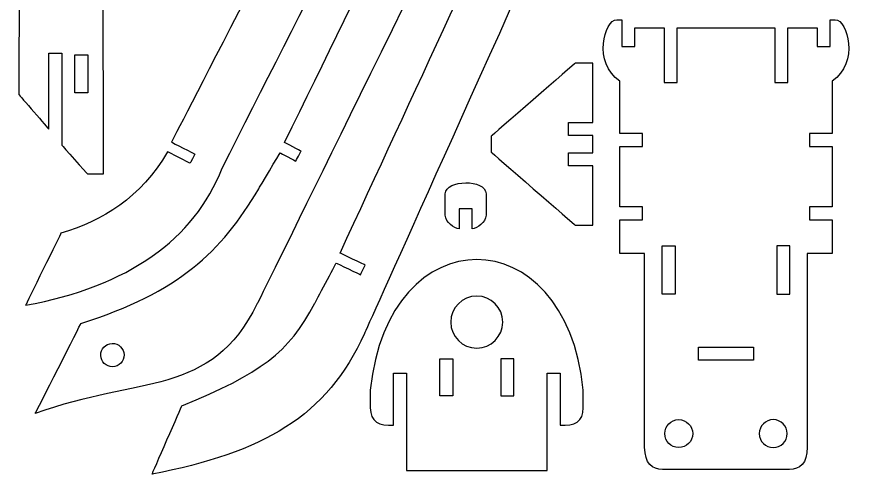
# Model space of a CAD drawing. Header units: centimetres. Extents: x -55.8 to 26.1, y 6.1 to 52.2.
# Drawn here: x -33.52 to -14.01, y 21.61 to 32.2 of the extents above; entities that cross this region are included whole.
import ezdxf

# ---------------------------------------------------------------- set-up
doc = ezdxf.new("R2010")
doc.units = ezdxf.units.CM
doc.header["$MEASUREMENT"] = 0
doc.layers.add('Camada 1', color=7, linetype='Continuous')

msp = doc.modelspace()

# ---------------------------------------------------------------- linework, layer by layer
at = {"layer": 'Camada 1', "color": 240, "lineweight": 25}
for points, knots in [([(-17.2968, 51.55675), (-17.23155, 51.6253), (-17.14315, 51.6642), (-17.041, 51.6642), (-17.041, 51.6642), (-16.84314, 51.6642), (-16.68273, 51.5038), (-16.68273, 51.30596), (-16.68273, 51.30596), (-16.68273, 51.10811), (-16.84314, 50.94769), (-17.041, 50.94769), (-17.041, 50.94769), (-17.041, 50.94769), (-17.041, 50.94769), (-17.04101, 50.94769), (-17.04101, 50.94769), (-17.14646, 50.94769), (-17.24123, 50.99326), (-17.30679, 51.06575), (-17.30679, 51.06575), (-21.14969, 43.67763), (-24.96566, 36.2059), (-28.76916, 28.69535), (-28.76916, 28.69535), (-29.41498, 27.05193), (-30.93611, 25.95928), (-33.32176, 25.52443), (-33.32176, 25.52443), (-33.32176, 25.52443), (-32.50318, 27.19048), (-32.50318, 27.19048), (-32.50318, 27.19048), (-31.55498, 27.47052), (-30.64591, 28.01501), (-30.03384, 29.07789), (-30.03384, 29.07789), (-30.03384, 29.07789), (-29.51032, 28.8095), (-29.51032, 28.8095), (-29.51032, 28.8095), (-29.51032, 28.8095), (-29.40096, 29.02279), (-29.40096, 29.02279), (-29.40096, 29.02279), (-29.40096, 29.02279), (-29.94072, 29.29957), (-29.94072, 29.29957), (-29.94072, 29.29957), (-29.94072, 29.29957), (-18.7979, 50.91741), (-18.7979, 50.91741), (-18.7979, 50.91741), (-18.7979, 50.91741), (-18.34961, 50.68756), (-18.34961, 50.68756), (-18.34961, 50.68756), (-18.34961, 50.68756), (-18.24025, 50.90086), (-18.24025, 50.90086), (-18.24025, 50.90086), (-18.24025, 50.90086), (-18.70204, 51.13766), (-18.70204, 51.13766), (-18.70204, 51.13766), (-18.49833, 51.44828), (-18.24361, 51.5938), (-17.92874, 51.52647), (-17.92874, 51.52647), (-18.01091, 51.59206), (-18.06372, 51.69323), (-18.06372, 51.80667), (-18.06372, 51.80667), (-18.06372, 52.00452), (-17.90331, 52.16493), (-17.70546, 52.16493), (-17.70546, 52.16493), (-17.50761, 52.16493), (-17.3472, 52.00452), (-17.3472, 51.80667), (-17.3472, 51.80667), (-17.3472, 51.80667), (-17.3472, 51.80665), (-17.3472, 51.80665), (-17.3472, 51.80665), (-17.3472, 51.80665), (-17.3472, 51.80663), (-17.3472, 51.80663), (-17.3472, 51.80663), (-17.3472, 51.80663), (-17.3472, 51.8066), (-17.3472, 51.8066), (-17.3472, 51.8066), (-17.3472, 51.74816), (-17.36123, 51.69298), (-17.38605, 51.64426), (-17.38605, 51.64426), (-17.38605, 51.64426), (-17.2968, 51.55675), (-17.2968, 51.55675)], [0, 0, 0, 0, 0.03846154, 0.03846154, 0.03846154, 0.03846155, 0.07692308, 0.07692308, 0.07692308, 0.07692309, 0.11538462, 0.11538462, 0.11538462, 0.11538463, 0.15384615, 0.15384615, 0.15384615, 0.15384616, 0.19230769, 0.19230769, 0.19230769, 0.1923077, 0.23076923, 0.23076923, 0.23076923, 0.23076924, 0.26923077, 0.26923077, 0.26923077, 0.26923078, 0.30769231, 0.30769231, 0.30769231, 0.30769232, 0.34615385, 0.34615385, 0.34615385, 0.34615386, 0.38461538, 0.38461538, 0.38461538, 0.38461539, 0.42307692, 0.42307692, 0.42307692, 0.42307693, 0.46153846, 0.46153846, 0.46153846, 0.46153847, 0.5, 0.5, 0.5, 0.50000001, 0.53846154, 0.53846154, 0.53846154, 0.53846155, 0.57692308, 0.57692308, 0.57692308, 0.57692309, 0.61538462, 0.61538462, 0.61538462, 0.61538463, 0.65384615, 0.65384615, 0.65384615, 0.65384616, 0.69230769, 0.69230769, 0.69230769, 0.6923077, 0.73076923, 0.73076923, 0.73076923, 0.73076924, 0.76923077, 0.76923077, 0.76923077, 0.76923078, 0.80769231, 0.80769231, 0.80769231, 0.80769232, 0.84615385, 0.84615385, 0.84615385, 0.84615386, 0.88461538, 0.88461538, 0.88461538, 0.88461539, 0.92307692, 0.92307692, 0.92307692, 0.92307693, 1, 1, 1, 1]), ([(-16.43282, 51.30586), (-16.43282, 51.30586), (-16.02212, 51.09005), (-16.02212, 51.09005), (-16.02212, 51.09005), (-16.02212, 51.09005), (-16.14288, 50.86025), (-16.14288, 50.86025), (-16.14288, 50.86025), (-16.14288, 50.86025), (-16.53905, 51.06841), (-16.53905, 51.06841), (-16.53905, 51.06841), (-20.43208, 43.47778), (-23.556, 36.95828), (-27.32448, 29.29211), (-27.32448, 29.29211), (-27.32448, 29.29211), (-26.94184, 29.09101), (-26.94184, 29.09101), (-26.94184, 29.09101), (-26.94184, 29.09101), (-27.06258, 28.86121), (-27.06258, 28.86121), (-27.06258, 28.86121), (-27.06258, 28.86121), (-27.42772, 29.05305), (-27.42772, 29.05305), (-27.42772, 29.05305), (-27.42772, 29.05305), (-27.92232, 28.2191), (-27.92232, 28.2191), (-27.92232, 28.2191), (-28.79224, 26.75225), (-29.76499, 25.82422), (-32.04065, 25.10376), (-32.04065, 25.10376), (-32.04065, 25.10376), (-33.09728, 23.01867), (-33.09728, 23.01867), (-33.09728, 23.01867), (-30.68873, 23.89129), (-29.0269, 23.38411), (-27.95427, 25.56133), (-27.95427, 25.56133), (-27.95427, 25.56133), (-15.58732, 50.66249), (-15.58732, 50.66249), (-15.58732, 50.66249), (-15.45817, 50.92467), (-15.45444, 51.14134), (-15.7105, 51.31615), (-15.7105, 51.31615), (-15.7105, 51.31615), (-16.23884, 51.66495), (-16.23884, 51.66495), (-16.23884, 51.66495), (-16.23884, 51.66495), (-16.43282, 51.30586), (-16.43282, 51.30586)], [0, 0, 0, 0, 0.0625, 0.0625, 0.0625, 0.06250001, 0.125, 0.125, 0.125, 0.12500001, 0.1875, 0.1875, 0.1875, 0.18750001, 0.25, 0.25, 0.25, 0.25000001, 0.3125, 0.3125, 0.3125, 0.31250001, 0.375, 0.375, 0.375, 0.37500001, 0.4375, 0.4375, 0.4375, 0.43750001, 0.5, 0.5, 0.5, 0.50000001, 0.5625, 0.5625, 0.5625, 0.56250001, 0.625, 0.625, 0.625, 0.62500001, 0.6875, 0.6875, 0.6875, 0.68750001, 0.75, 0.75, 0.75, 0.75000001, 0.8125, 0.8125, 0.8125, 0.81250001, 0.875, 0.875, 0.875, 0.87500001, 1, 1, 1, 1]), ([(-31.78266, 49.94461), (-31.78266, 49.94461), (-31.77943, 48.6625), (-31.77943, 48.6625), (-31.77943, 48.6625), (-31.77943, 48.6625), (-31.50352, 48.66321), (-31.50352, 48.66321), (-31.50352, 48.66321), (-31.50352, 48.66321), (-31.50154, 47.87047), (-31.50154, 47.87047), (-31.50154, 47.87047), (-31.50154, 47.87047), (-31.84642, 47.86958), (-31.84642, 47.86958), (-31.84642, 47.86958), (-31.84642, 47.86958), (-31.84772, 48.39576), (-31.84772, 48.39576), (-31.84772, 48.39576), (-31.84772, 48.39576), (-32.14813, 48.39501), (-32.14813, 48.39501), (-32.14813, 48.39501), (-32.14813, 48.39501), (-32.14587, 47.49719), (-32.14587, 47.49719), (-32.14587, 47.49719), (-32.14587, 47.49719), (-32.71645, 47.23715), (-32.71645, 47.23715), (-32.71645, 47.23715), (-32.71645, 47.23715), (-32.68054, 32.9441), (-32.68054, 32.9441), (-32.68054, 32.9441), (-32.68054, 32.9441), (-31.5262, 32.947), (-31.5262, 32.947), (-31.5262, 32.947), (-31.5262, 32.947), (-31.51519, 28.56782), (-31.51519, 28.56782), (-31.51519, 28.56782), (-31.51519, 28.56782), (-31.89071, 28.56687), (-31.89071, 28.56687), (-31.89071, 28.56687), (-31.89071, 28.56687), (-32.48033, 29.22725), (-32.48033, 29.22725), (-32.48033, 29.22725), (-32.48033, 29.22725), (-32.4857, 31.36042), (-32.4857, 31.36042), (-32.4857, 31.36042), (-32.4857, 31.36042), (-32.78609, 31.35967), (-32.78609, 31.35967), (-32.78609, 31.35967), (-32.78609, 31.35967), (-32.78167, 29.59667), (-32.78167, 29.59667), (-32.78167, 29.59667), (-32.78167, 29.59667), (-33.47728, 30.40056), (-33.47728, 30.40056), (-33.47728, 30.40056), (-33.47728, 30.40056), (-33.45019, 47.2728), (-33.45019, 47.2728), (-33.45019, 47.2728), (-33.5248, 48.85075), (-32.42535, 49.21278), (-31.78266, 49.94461)], [0, 0, 0, 0, 0.05, 0.05, 0.05, 0.05000001, 0.1, 0.1, 0.1, 0.10000001, 0.15, 0.15, 0.15, 0.15000001, 0.2, 0.2, 0.2, 0.20000001, 0.25, 0.25, 0.25, 0.25000001, 0.3, 0.3, 0.3, 0.30000001, 0.35, 0.35, 0.35, 0.35000001, 0.4, 0.4, 0.4, 0.40000001, 0.45, 0.45, 0.45, 0.45000001, 0.5, 0.5, 0.5, 0.50000001, 0.55, 0.55, 0.55, 0.55000001, 0.6, 0.6, 0.6, 0.60000001, 0.65, 0.65, 0.65, 0.65000001, 0.7, 0.7, 0.7, 0.70000001, 0.75, 0.75, 0.75, 0.75000001, 0.8, 0.8, 0.8, 0.80000001, 0.85, 0.85, 0.85, 0.85000001, 0.9, 0.9, 0.9, 0.90000001, 1, 1, 1, 1]), ([(-15.77558, 49.03839), (-15.77558, 49.03839), (-15.37467, 48.84759), (-15.37467, 48.84759), (-15.37467, 48.84759), (-15.37467, 48.84759), (-15.48054, 48.62515), (-15.48054, 48.62515), (-15.48054, 48.62515), (-15.48054, 48.62515), (-15.86739, 48.80926), (-15.86739, 48.80926), (-15.86739, 48.80926), (-19.21796, 41.44053), (-22.63695, 34.08764), (-26.03783, 26.73066), (-26.03783, 26.73066), (-26.03783, 26.73066), (-25.45718, 26.45426), (-25.45718, 26.45426), (-25.45718, 26.45426), (-25.45718, 26.45426), (-25.56304, 26.23183), (-25.56304, 26.23183), (-25.56304, 26.23183), (-25.56304, 26.23183), (-26.12676, 26.50011), (-26.12676, 26.50011), (-26.12676, 26.50011), (-26.12676, 26.50011), (-26.6199, 25.57042), (-26.6199, 25.57042), (-26.6199, 25.57042), (-27.23336, 24.41385), (-27.86826, 23.95258), (-29.70027, 23.19723), (-29.70027, 23.19723), (-29.70027, 23.19723), (-30.39303, 21.6148), (-30.39303, 21.6148), (-30.39303, 21.6148), (-27.8143, 22.11307), (-26.34209, 22.94064), (-25.47231, 24.87344), (-25.47231, 24.87344), (-25.47231, 24.87344), (-14.86662, 48.44039), (-14.86662, 48.44039), (-14.86662, 48.44039), (-14.75279, 48.69336), (-14.79863, 48.88165), (-15.04795, 49.03779), (-15.04795, 49.03779), (-15.04795, 49.03779), (-15.61571, 49.37426), (-15.61571, 49.37426), (-15.61571, 49.37426), (-15.61571, 49.37426), (-15.77558, 49.03839), (-15.77558, 49.03839)], [0, 0, 0, 0, 0.0625, 0.0625, 0.0625, 0.06250001, 0.125, 0.125, 0.125, 0.12500001, 0.1875, 0.1875, 0.1875, 0.18750001, 0.25, 0.25, 0.25, 0.25000001, 0.3125, 0.3125, 0.3125, 0.31250001, 0.375, 0.375, 0.375, 0.37500001, 0.4375, 0.4375, 0.4375, 0.43750001, 0.5, 0.5, 0.5, 0.50000001, 0.5625, 0.5625, 0.5625, 0.56250001, 0.625, 0.625, 0.625, 0.62500001, 0.6875, 0.6875, 0.6875, 0.68750001, 0.75, 0.75, 0.75, 0.75000001, 0.8125, 0.8125, 0.8125, 0.81250001, 0.875, 0.875, 0.875, 0.87500001, 1, 1, 1, 1]), ([(-15.62755, 21.72454), (-15.38744, 21.72454), (-15.21319, 21.86045), (-15.21319, 22.24247), (-15.21319, 22.24247), (-15.21319, 22.24247), (-15.21319, 26.72269), (-15.21319, 26.72269), (-15.21319, 26.72269), (-15.21319, 26.72269), (-14.63696, 26.72269), (-14.63696, 26.72269), (-14.63696, 26.72269), (-14.63696, 26.72269), (-14.63696, 27.49822), (-14.63696, 27.49822), (-14.63696, 27.49822), (-14.63696, 27.49822), (-15.1645, 27.49822), (-15.1645, 27.49822), (-15.1645, 27.49822), (-15.1645, 27.49822), (-15.1645, 27.79851), (-15.1645, 27.79851), (-15.1645, 27.79851), (-15.1645, 27.79851), (-14.63696, 27.79851), (-14.63696, 27.79851), (-14.63696, 27.79851), (-14.63696, 27.79851), (-14.63696, 29.19762), (-14.63696, 29.19762), (-14.63696, 29.19762), (-14.63696, 29.19762), (-15.1645, 29.19762), (-15.1645, 29.19762), (-15.1645, 29.19762), (-15.1645, 29.19762), (-15.1645, 29.49791), (-15.1645, 29.49791), (-15.1645, 29.49791), (-15.1645, 29.49791), (-14.63696, 29.49791), (-14.63696, 29.49791), (-14.63696, 29.49791), (-14.63696, 29.49791), (-14.63696, 30.71194), (-14.63696, 30.71194), (-14.63696, 30.71194), (-14.01224, 31.13076), (-14.27078, 32.13239), (-14.57076, 32.13286), (-14.57076, 32.13286), (-14.57076, 32.13286), (-14.68391, 32.13304), (-14.68391, 32.13304), (-14.68391, 32.13304), (-14.68391, 32.13304), (-14.68391, 31.51564), (-14.68391, 31.51564), (-14.68391, 31.51564), (-14.68391, 31.51564), (-14.9842, 31.51564), (-14.9842, 31.51564), (-14.9842, 31.51564), (-14.9842, 31.51564), (-14.9842, 31.94746), (-14.9842, 31.94746), (-14.9842, 31.94746), (-14.9842, 31.94746), (-15.66211, 31.94746), (-15.66211, 31.94746), (-15.66211, 31.94746), (-15.66211, 31.94746), (-15.66211, 30.67952), (-15.66211, 30.67952), (-15.66211, 30.67952), (-15.66211, 30.67952), (-15.96241, 30.67952), (-15.96241, 30.67952), (-15.96241, 30.67952), (-15.96241, 30.67952), (-15.96241, 31.94746), (-15.96241, 31.94746), (-15.96241, 31.94746), (-15.96241, 31.94746), (-18.23181, 31.94746), (-18.23181, 31.94746), (-18.23181, 31.94746), (-18.23181, 31.94746), (-18.23181, 30.67952), (-18.23181, 30.67952), (-18.23181, 30.67952), (-18.23181, 30.67952), (-18.5321, 30.67952), (-18.5321, 30.67952), (-18.5321, 30.67952), (-18.5321, 30.67952), (-18.5321, 31.94746), (-18.5321, 31.94746), (-18.5321, 31.94746), (-18.5321, 31.94746), (-19.21001, 31.94746), (-19.21001, 31.94746), (-19.21001, 31.94746), (-19.21001, 31.94746), (-19.21001, 31.51564), (-19.21001, 31.51564), (-19.21001, 31.51564), (-19.21001, 31.51564), (-19.5103, 31.51564), (-19.5103, 31.51564), (-19.5103, 31.51564), (-19.5103, 31.51564), (-19.5103, 32.13304), (-19.5103, 32.13304), (-19.5103, 32.13304), (-19.5103, 32.13304), (-19.62345, 32.13286), (-19.62345, 32.13286), (-19.62345, 32.13286), (-19.92342, 32.13239), (-20.18196, 31.13076), (-19.55724, 30.71194), (-19.55724, 30.71194), (-19.55724, 30.71194), (-19.55724, 29.49791), (-19.55724, 29.49791), (-19.55724, 29.49791), (-19.55724, 29.49791), (-19.02972, 29.49791), (-19.02972, 29.49791), (-19.02972, 29.49791), (-19.02972, 29.49791), (-19.02972, 29.19762), (-19.02972, 29.19762), (-19.02972, 29.19762), (-19.02972, 29.19762), (-19.55724, 29.19762), (-19.55724, 29.19762), (-19.55724, 29.19762), (-19.55724, 29.19762), (-19.55724, 27.79851), (-19.55724, 27.79851), (-19.55724, 27.79851), (-19.55724, 27.79851), (-19.02972, 27.79851), (-19.02972, 27.79851), (-19.02972, 27.79851), (-19.02972, 27.79851), (-19.02972, 27.49822), (-19.02972, 27.49822), (-19.02972, 27.49822), (-19.02972, 27.49822), (-19.55724, 27.49822), (-19.55724, 27.49822), (-19.55724, 27.49822), (-19.55724, 27.49822), (-19.55724, 26.72269), (-19.55724, 26.72269), (-19.55724, 26.72269), (-19.55724, 26.72269), (-18.98101, 26.72269), (-18.98101, 26.72269), (-18.98101, 26.72269), (-18.98101, 26.72269), (-18.98101, 22.24247), (-18.98101, 22.24247), (-18.98101, 22.24247), (-18.98101, 21.86045), (-18.80677, 21.72454), (-18.56665, 21.72454), (-18.56665, 21.72454), (-18.56665, 21.72454), (-15.62755, 21.72454), (-15.62755, 21.72454)], [0, 0, 0, 0, 0.02222222, 0.02222222, 0.02222222, 0.02222223, 0.04444444, 0.04444444, 0.04444444, 0.04444445, 0.06666667, 0.06666667, 0.06666667, 0.06666668, 0.08888889, 0.08888889, 0.08888889, 0.0888889, 0.11111111, 0.11111111, 0.11111111, 0.11111112, 0.13333333, 0.13333333, 0.13333333, 0.13333334, 0.15555556, 0.15555556, 0.15555556, 0.15555557, 0.17777778, 0.17777778, 0.17777778, 0.17777779, 0.2, 0.2, 0.2, 0.20000001, 0.22222222, 0.22222222, 0.22222222, 0.22222223, 0.24444444, 0.24444444, 0.24444444, 0.24444445, 0.26666667, 0.26666667, 0.26666667, 0.26666668, 0.28888889, 0.28888889, 0.28888889, 0.2888889, 0.31111111, 0.31111111, 0.31111111, 0.31111112, 0.33333333, 0.33333333, 0.33333333, 0.33333334, 0.35555556, 0.35555556, 0.35555556, 0.35555557, 0.37777778, 0.37777778, 0.37777778, 0.37777779, 0.4, 0.4, 0.4, 0.40000001, 0.42222222, 0.42222222, 0.42222222, 0.42222223, 0.44444444, 0.44444444, 0.44444444, 0.44444445, 0.46666667, 0.46666667, 0.46666667, 0.46666668, 0.48888889, 0.48888889, 0.48888889, 0.4888889, 0.51111111, 0.51111111, 0.51111111, 0.51111112, 0.53333333, 0.53333333, 0.53333333, 0.53333334, 0.55555556, 0.55555556, 0.55555556, 0.55555557, 0.57777778, 0.57777778, 0.57777778, 0.57777779, 0.6, 0.6, 0.6, 0.60000001, 0.62222222, 0.62222222, 0.62222222, 0.62222223, 0.64444444, 0.64444444, 0.64444444, 0.64444445, 0.66666667, 0.66666667, 0.66666667, 0.66666668, 0.68888889, 0.68888889, 0.68888889, 0.6888889, 0.71111111, 0.71111111, 0.71111111, 0.71111112, 0.73333333, 0.73333333, 0.73333333, 0.73333334, 0.75555556, 0.75555556, 0.75555556, 0.75555557, 0.77777778, 0.77777778, 0.77777778, 0.77777779, 0.8, 0.8, 0.8, 0.80000001, 0.82222222, 0.82222222, 0.82222222, 0.82222223, 0.84444444, 0.84444444, 0.84444444, 0.84444445, 0.86666667, 0.86666667, 0.86666667, 0.86666668, 0.88888889, 0.88888889, 0.88888889, 0.8888889, 0.91111111, 0.91111111, 0.91111111, 0.91111112, 0.93333333, 0.93333333, 0.93333333, 0.93333334, 0.95555556, 0.95555556, 0.95555556, 0.95555557, 1, 1, 1, 1]), ([(-31.88036, 30.44313), (-31.88036, 30.44313), (-31.88257, 31.32204), (-31.88257, 31.32204), (-31.88257, 31.32204), (-31.88257, 31.32204), (-32.18067, 31.32129), (-32.18067, 31.32129), (-32.18067, 31.32129), (-32.18067, 31.32129), (-32.17846, 30.44238), (-32.17846, 30.44238), (-32.17846, 30.44238), (-32.17846, 30.44238), (-31.88036, 30.44313), (-31.88036, 30.44313)], [0, 0, 0, 0, 0.2, 0.2, 0.2, 0.20000001, 0.4, 0.4, 0.4, 0.40000001, 0.6, 0.6, 0.6, 0.60000001, 1, 1, 1, 1]), ([(-20.18383, 29.05027), (-20.18383, 29.05027), (-20.74388, 29.05027), (-20.74388, 29.05027), (-20.74388, 29.05027), (-20.74388, 29.05027), (-20.74388, 28.74998), (-20.74388, 28.74998), (-20.74388, 28.74998), (-20.74388, 28.74998), (-20.18383, 28.74998), (-20.18383, 28.74998), (-20.18383, 28.74998), (-20.18383, 28.74998), (-20.18383, 27.37547), (-20.18383, 27.37547), (-20.18383, 27.37547), (-20.18383, 27.37547), (-20.58524, 27.37547), (-20.58524, 27.37547), (-20.58524, 27.37547), (-20.58524, 27.37547), (-22.53725, 29.06848), (-22.53725, 29.06848), (-22.53725, 29.06848), (-22.53725, 29.06848), (-22.53725, 29.43579), (-22.53725, 29.43579), (-22.53725, 29.43579), (-22.53725, 29.43579), (-20.58524, 31.1288), (-20.58524, 31.1288), (-20.58524, 31.1288), (-20.58524, 31.1288), (-20.18383, 31.1288), (-20.18383, 31.1288), (-20.18383, 31.1288), (-20.18383, 31.1288), (-20.18383, 29.75428), (-20.18383, 29.75428), (-20.18383, 29.75428), (-20.18383, 29.75428), (-20.74388, 29.75428), (-20.74388, 29.75428), (-20.74388, 29.75428), (-20.74388, 29.75428), (-20.74388, 29.45398), (-20.74388, 29.45398), (-20.74388, 29.45398), (-20.74388, 29.45398), (-20.18383, 29.45398), (-20.18383, 29.45398), (-20.18383, 29.45398), (-20.18383, 29.45398), (-20.18383, 29.05027), (-20.18383, 29.05027)], [0, 0, 0, 0, 0.06666667, 0.06666667, 0.06666667, 0.06666668, 0.13333333, 0.13333333, 0.13333333, 0.13333334, 0.2, 0.2, 0.2, 0.20000001, 0.26666667, 0.26666667, 0.26666667, 0.26666668, 0.33333333, 0.33333333, 0.33333333, 0.33333334, 0.4, 0.4, 0.4, 0.40000001, 0.46666667, 0.46666667, 0.46666667, 0.46666668, 0.53333333, 0.53333333, 0.53333333, 0.53333334, 0.6, 0.6, 0.6, 0.60000001, 0.66666667, 0.66666667, 0.66666667, 0.66666668, 0.73333333, 0.73333333, 0.73333333, 0.73333334, 0.8, 0.8, 0.8, 0.80000001, 0.86666667, 0.86666667, 0.86666667, 0.86666668, 1, 1, 1, 1]), ([(-22.97729, 27.29552), (-22.85933, 27.29552), (-22.6561, 27.44338), (-22.6561, 27.60753), (-22.6561, 27.60753), (-22.6561, 27.60753), (-22.6561, 28.10637), (-22.6561, 28.10637), (-22.6561, 28.10637), (-22.6561, 28.45111), (-23.59875, 28.43191), (-23.59875, 28.10637), (-23.59875, 28.10637), (-23.59875, 28.10637), (-23.59875, 27.60753), (-23.59875, 27.60753), (-23.59875, 27.60753), (-23.59875, 27.44331), (-23.39553, 27.29552), (-23.27757, 27.29552), (-23.27757, 27.29552), (-23.27757, 27.29552), (-23.27757, 27.75509), (-23.27757, 27.75509), (-23.27757, 27.75509), (-23.27757, 27.75509), (-22.97729, 27.75509), (-22.97729, 27.75509), (-22.97729, 27.75509), (-22.97729, 27.75509), (-22.97729, 27.29552), (-22.97729, 27.29552)], [0, 0, 0, 0, 0.11111111, 0.11111111, 0.11111111, 0.11111112, 0.22222222, 0.22222222, 0.22222222, 0.22222223, 0.33333333, 0.33333333, 0.33333333, 0.33333334, 0.44444444, 0.44444444, 0.44444444, 0.44444445, 0.55555556, 0.55555556, 0.55555556, 0.55555557, 0.66666667, 0.66666667, 0.66666667, 0.66666668, 0.77777778, 0.77777778, 0.77777778, 0.77777779, 1, 1, 1, 1]), ([(-18.57458, 26.89695), (-18.57458, 26.89695), (-18.57458, 25.78335), (-18.57458, 25.78335), (-18.57458, 25.78335), (-18.57458, 25.78335), (-18.27429, 25.78335), (-18.27429, 25.78335), (-18.27429, 25.78335), (-18.27429, 25.78335), (-18.27429, 26.89695), (-18.27429, 26.89695), (-18.27429, 26.89695), (-18.27429, 26.89695), (-18.57458, 26.89695), (-18.57458, 26.89695)], [0, 0, 0, 0, 0.2, 0.2, 0.2, 0.20000001, 0.4, 0.4, 0.4, 0.40000001, 0.6, 0.6, 0.6, 0.60000001, 1, 1, 1, 1]), ([(-15.61962, 26.89695), (-15.61962, 26.89695), (-15.61962, 25.78335), (-15.61962, 25.78335), (-15.61962, 25.78335), (-15.61962, 25.78335), (-15.91992, 25.78335), (-15.91992, 25.78335), (-15.91992, 25.78335), (-15.91992, 25.78335), (-15.91992, 26.89695), (-15.91992, 26.89695), (-15.91992, 26.89695), (-15.91992, 26.89695), (-15.61962, 26.89695), (-15.61962, 26.89695)], [0, 0, 0, 0, 0.2, 0.2, 0.2, 0.20000001, 0.4, 0.4, 0.4, 0.40000001, 0.6, 0.6, 0.6, 0.60000001, 1, 1, 1, 1]), ([(-22.86924, 26.58155), (-21.73876, 26.58106), (-20.6039, 25.57819), (-20.40233, 23.56119), (-20.40233, 23.56119), (-20.40233, 23.56119), (-20.40233, 23.15204), (-20.40233, 23.15204), (-20.40233, 23.15204), (-20.40233, 22.82609), (-20.60718, 22.72843), (-20.94105, 22.74808), (-20.94105, 22.74808), (-20.94105, 22.74808), (-20.94105, 23.9497), (-20.94105, 23.9497), (-20.94105, 23.9497), (-20.94105, 23.9497), (-21.24134, 23.9497), (-21.24134, 23.9497), (-21.24134, 23.9497), (-21.24134, 23.9497), (-21.24134, 21.70181), (-21.24134, 21.70181), (-21.24134, 21.70181), (-21.24134, 21.70181), (-24.49714, 21.70181), (-24.49714, 21.70181), (-24.49714, 21.70181), (-24.49714, 21.70181), (-24.49714, 23.9497), (-24.49714, 23.9497), (-24.49714, 23.9497), (-24.49714, 23.9497), (-24.79743, 23.9497), (-24.79743, 23.9497), (-24.79743, 23.9497), (-24.79743, 23.9497), (-24.79743, 22.74808), (-24.79743, 22.74808), (-24.79743, 22.74808), (-25.13129, 22.72843), (-25.33614, 22.82609), (-25.33614, 23.15204), (-25.33614, 23.15204), (-25.33614, 23.15204), (-25.33614, 23.56119), (-25.33614, 23.56119), (-25.33614, 23.56119), (-25.13458, 25.57819), (-23.99973, 26.58106), (-22.86924, 26.58155)], [0, 0, 0, 0, 0.07142857, 0.07142857, 0.07142857, 0.07142858, 0.14285714, 0.14285714, 0.14285714, 0.14285715, 0.21428571, 0.21428571, 0.21428571, 0.21428572, 0.28571429, 0.28571429, 0.28571429, 0.2857143, 0.35714286, 0.35714286, 0.35714286, 0.35714287, 0.42857143, 0.42857143, 0.42857143, 0.42857144, 0.5, 0.5, 0.5, 0.50000001, 0.57142857, 0.57142857, 0.57142857, 0.57142858, 0.64285714, 0.64285714, 0.64285714, 0.64285715, 0.71428571, 0.71428571, 0.71428571, 0.71428572, 0.78571429, 0.78571429, 0.78571429, 0.7857143, 0.85714286, 0.85714286, 0.85714286, 0.85714287, 1, 1, 1, 1]), ([(-22.87029, 25.73568), (-22.53776, 25.73568), (-22.26818, 25.46611), (-22.26818, 25.13357), (-22.26818, 25.13357), (-22.26818, 24.80104), (-22.53776, 24.53146), (-22.87029, 24.53146), (-22.87029, 24.53146), (-23.20283, 24.53146), (-23.4724, 24.80104), (-23.4724, 25.13357), (-23.4724, 25.13357), (-23.4724, 25.46611), (-23.20283, 25.73568), (-22.87029, 25.73568)], [0, 0, 0, 0, 0.2, 0.2, 0.2, 0.20000001, 0.4, 0.4, 0.4, 0.40000001, 0.6, 0.6, 0.6, 0.60000001, 1, 1, 1, 1]), ([(-31.31691, 24.63952), (-31.46586, 24.63662), (-31.58426, 24.5135), (-31.58135, 24.36456), (-31.58135, 24.36456), (-31.57845, 24.21562), (-31.45533, 24.09721), (-31.30639, 24.10012), (-31.30639, 24.10012), (-31.15745, 24.10302), (-31.03904, 24.22614), (-31.04195, 24.37508), (-31.04195, 24.37508), (-31.04486, 24.52403), (-31.16797, 24.64243), (-31.31691, 24.63952)], [0, 0, 0, 0, 0.2, 0.2, 0.2, 0.20000001, 0.4, 0.4, 0.4, 0.40000001, 0.6, 0.6, 0.6, 0.60000001, 1, 1, 1, 1]), ([(-16.45839, 24.25096), (-16.45839, 24.25096), (-16.45839, 24.55125), (-16.45839, 24.55125), (-16.45839, 24.55125), (-16.45839, 24.55125), (-17.73582, 24.55125), (-17.73582, 24.55125), (-17.73582, 24.55125), (-17.73582, 24.55125), (-17.73582, 24.25096), (-17.73582, 24.25096), (-17.73582, 24.25096), (-17.73582, 24.25096), (-16.45839, 24.25096), (-16.45839, 24.25096)], [0, 0, 0, 0, 0.2, 0.2, 0.2, 0.20000001, 0.4, 0.4, 0.4, 0.40000001, 0.6, 0.6, 0.6, 0.60000001, 1, 1, 1, 1]), ([(-23.42865, 23.42553), (-23.42865, 23.42553), (-23.42865, 24.28016), (-23.42865, 24.28016), (-23.42865, 24.28016), (-23.42865, 24.28016), (-23.72893, 24.28016), (-23.72893, 24.28016), (-23.72893, 24.28016), (-23.72893, 24.28016), (-23.72893, 23.42553), (-23.72893, 23.42553), (-23.72893, 23.42553), (-23.72893, 23.42553), (-23.42865, 23.42553), (-23.42865, 23.42553)], [0, 0, 0, 0, 0.2, 0.2, 0.2, 0.20000001, 0.4, 0.4, 0.4, 0.40000001, 0.6, 0.6, 0.6, 0.60000001, 1, 1, 1, 1]), ([(-22.30984, 23.42553), (-22.30984, 23.42553), (-22.30984, 24.28016), (-22.30984, 24.28016), (-22.30984, 24.28016), (-22.30984, 24.28016), (-22.00955, 24.28016), (-22.00955, 24.28016), (-22.00955, 24.28016), (-22.00955, 24.28016), (-22.00955, 23.42553), (-22.00955, 23.42553), (-22.00955, 23.42553), (-22.00955, 23.42553), (-22.30984, 23.42553), (-22.30984, 23.42553)], [0, 0, 0, 0, 0.2, 0.2, 0.2, 0.20000001, 0.4, 0.4, 0.4, 0.40000001, 0.6, 0.6, 0.6, 0.60000001, 1, 1, 1, 1]), ([(-18.19137, 22.87641), (-18.37015, 22.87641), (-18.51507, 22.7315), (-18.51507, 22.55271), (-18.51507, 22.55271), (-18.51507, 22.37393), (-18.37015, 22.22901), (-18.19137, 22.22901), (-18.19137, 22.22901), (-18.01258, 22.22901), (-17.86766, 22.37393), (-17.86766, 22.55271), (-17.86766, 22.55271), (-17.86766, 22.7315), (-18.01258, 22.87641), (-18.19137, 22.87641)], [0, 0, 0, 0, 0.2, 0.2, 0.2, 0.20000001, 0.4, 0.4, 0.4, 0.40000001, 0.6, 0.6, 0.6, 0.60000001, 1, 1, 1, 1]), ([(-16.00284, 22.87641), (-15.82405, 22.87641), (-15.67914, 22.7315), (-15.67914, 22.55271), (-15.67914, 22.55271), (-15.67914, 22.37393), (-15.82405, 22.22901), (-16.00284, 22.22901), (-16.00284, 22.22901), (-16.18163, 22.22901), (-16.32654, 22.37393), (-16.32654, 22.55271), (-16.32654, 22.55271), (-16.32654, 22.7315), (-16.18163, 22.87641), (-16.00284, 22.87641)], [0, 0, 0, 0, 0.2, 0.2, 0.2, 0.20000001, 0.4, 0.4, 0.4, 0.40000001, 0.6, 0.6, 0.6, 0.60000001, 1, 1, 1, 1])]:
    msp.add_open_spline(points, degree=3, knots=knots, dxfattribs=at)

doc.saveas('drawing.dxf')
